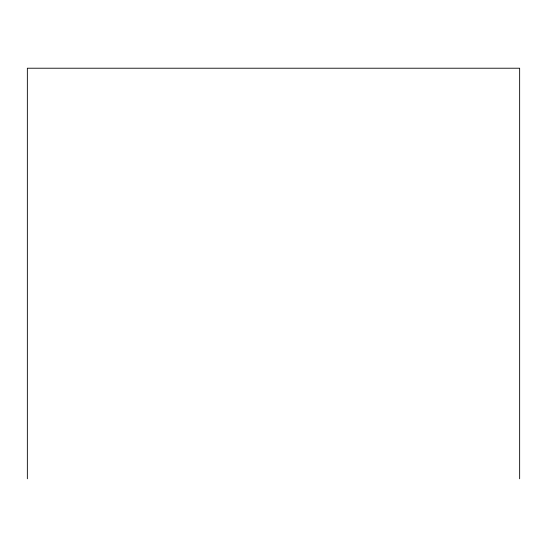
<?xml version="1.0" encoding="UTF-8"?>
<svg xmlns="http://www.w3.org/2000/svg" width="547" height="547" viewBox="0 0 547 547"><rect width="100%" height="100%" fill="white"/><g stroke="black" fill="none" stroke-linecap="round" stroke-linejoin="round"><path stroke-width="0.82" d="M519.65 478.782L519.65 68.218L27.35 68.218L27.35 478.782"/></g></svg>
